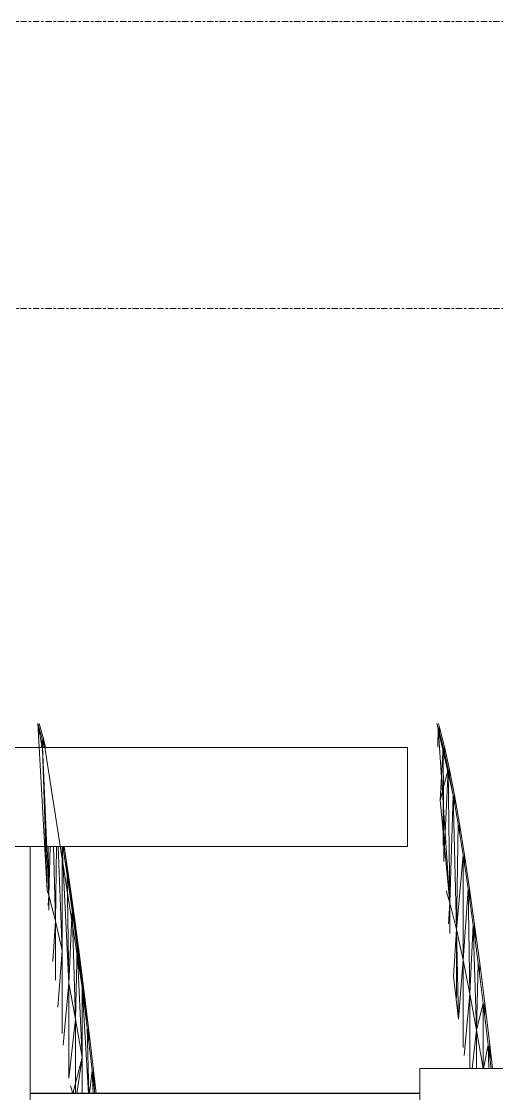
# Model space of a CAD drawing. Header units: centimetres. Extents: x -11896 to 2794, y -437 to 1921.
# Drawn here: x -10408.9 to -10287.6, y 315.3 to 588.8 of the extents above; entities that cross this region are included whole.
import ezdxf

# ---------------------------------------------------------------- set-up
doc = ezdxf.new("R2010")
doc.units = ezdxf.units.CM
doc.linetypes.add('Centre', pattern=[3.175, 0.635, -0.475, 1.59, -0.475])
doc.layers.add('A-FLOR-LEVL', color=7, linetype='Continuous', lineweight=9)
doc.layers.add('M-EQPM', color=7, linetype='Continuous', lineweight=9)

# ---------------------------------------------------------------- blocks, each defined once
blk = doc.blocks.new('EQ-01-001 - EQ-01-001_dwg_Agrupar_321-1505077-Sección 2-1')
at = {"layer": 'M-EQPM', "color": 251, "true_color": 0x656565}
for p, q in [((-10406.65, 305.78), (-10406.65, 378.34)), ((-10406.65, 378.34), (-10406.65, 305.78)), ((-10406.65, 305.78), (-10406.65, 378.34))]:
    blk.add_line(p, q, dxfattribs=at)
blk = doc.blocks.new('EQ-01-001 - EQ-01-001_dwg_Agrupar_1649-1505084-Sección 2-1')
blk.add_blockref('EQ-01-001 - EQ-01-001_dwg_Agrupar_321-1505077-Sección 2-1', (0, 0))
blk = doc.blocks.new('EQ-01-001 - EQ-01-001_dwg_Agrupar_674-1505085-Sección 2-1')
at = {"layer": 'M-EQPM', "color": 254, "true_color": 0xcccccc}
for p, q in [((-10617.73, 403.54), (-10310.35, 403.54)), ((-10310.35, 403.54), (-10310.35, 378.34)), ((-10617.73, 378.34), (-10310.35, 378.34))]:
    blk.add_line(p, q, dxfattribs=at)
at = {"layer": 'M-EQPM', "color": 136, "true_color": 0x007f7f}
blk.add_line((-10310.35, 403.54), (-10310.35, 378.34), dxfattribs=at)
at = {"layer": 'M-EQPM', "color": 136, "true_color": 0x007f7f, "flags": 128}
blk.add_lwpolyline([(-10934.3, 453.44), (-10746.55, 433.36), (-10617.73, 403.54), (-10310.35, 403.54)], dxfattribs=at)
blk.add_lwpolyline([(-10310.35, 378.34), (-10310.35, 403.54), (-10310.35, 378.34), (-10617.73, 378.34), (-10617.73, 403.54), (-10617.73, 378.34)], close=True, dxfattribs=at)
blk = doc.blocks.new('EQ-01-001 - EQ-01-001_dwg_Agrupar_781-1505150-Sección 2-1')
for name in ['EQ-01-001 - EQ-01-001_dwg_Agrupar_674-1505085-Sección 2-1', 'EQ-01-001 - EQ-01-001_dwg_Agrupar_1649-1505084-Sección 2-1']:
    blk.add_blockref(name, (0, 0))
blk = doc.blocks.new('EQ-01-001 - EQ-01-001_dwg-1504998-Sección 2-1')
blk.add_blockref('EQ-01-001 - EQ-01-001_dwg_Agrupar_781-1505150-Sección 2-1', (0, 0))
blk = doc.blocks.new('EQ-01-001 - EQ-01-001-1479796-Sección 2-1')
blk.add_blockref('EQ-01-001 - EQ-01-001_dwg-1504998-Sección 2-1', (0, 0))
blk = doc.blocks.new('EQ-01-003 - EQ-01-003_dwg_Agrupar_668-1504029-Sección 2-1')
at = {"layer": 'M-EQPM', "color": 251, "true_color": 0x656565}
for p, q in [((-9363.97, 321.64), (-10307.22, 321.64)), ((-10307.22, 321.64), (-10307.22, 128.44)), ((-10307.22, 321.64), (-10307.22, 128.44)), ((-10307.22, 321.64), (-10307.22, 128.44)), ((-9363.97, 321.64), (-10307.22, 321.64))]:
    blk.add_line(p, q, dxfattribs=at)
at = {"layer": 'M-EQPM', "color": 251, "true_color": 0x656565, "flags": 128}
blk.add_lwpolyline([(-9363.97, 128.44), (-9363.97, 321.64), (-10307.22, 321.64)], dxfattribs=at)
blk = doc.blocks.new('EQ-01-003 - EQ-01-003_dwg_Agrupar_676-1504043-Sección 2-1')
blk.add_blockref('EQ-01-003 - EQ-01-003_dwg_Agrupar_668-1504029-Sección 2-1', (0, 0))
blk = doc.blocks.new('EQ-01-003 - EQ-01-003_dwg-1504028-Sección 2-1')
blk.add_blockref('EQ-01-003 - EQ-01-003_dwg_Agrupar_676-1504043-Sección 2-1', (0, 0))
blk = doc.blocks.new('EQ-01-003 - EQ-01-003-1482412-Sección 2-1')
blk.add_blockref('EQ-01-003 - EQ-01-003_dwg-1504028-Sección 2-1', (0, 0))
blk = doc.blocks.new('EQ-01-005 - EQ-01-005_dwg_Agrupar_357-1507030-Sección 2-1')
at = {"layer": 'M-EQPM', "color": 253, "true_color": 0x999999}
for p, q in [((-10406.65, 315.34), (-10307.22, 315.34)), ((-10406.65, 315.34), (-10307.22, 315.34)), ((-10307.22, 315.34), (-10406.65, 315.34)), ((-10406.65, 315.33), (-10307.22, 315.33)), ((-10307.22, 315.33), (-10406.65, 315.33)), ((-10406.65, 315.33), (-10307.22, 315.33)), ((-10406.65, 315.31), (-10307.22, 315.31)), ((-10307.22, 315.31), (-10406.65, 315.31)), ((-10307.22, 315.31), (-10406.65, 315.31)), ((-10406.65, 315.27), (-10307.22, 315.27))]:
    blk.add_line(p, q, dxfattribs=at)
blk = doc.blocks.new('EQ-01-005 - EQ-01-005_dwg_Agrupar_1041-1507032-Sección 2-1')
at = {"layer": 'M-EQPM', "color": 251, "true_color": 0x656565}
for p, q in [((-10403.66, 405.79), (-10404.74, 409.68)), ((-10403.3, 405.79), (-10404.38, 409.68)), ((-10302.54, 408.66), (-10302.85, 409.66)), ((-10302.6, 403.61), (-10302.54, 408.66)), ((-10301.26, 403.7), (-10302.54, 408.66)), ((-10302.18, 408.66), (-10302.49, 409.66)), ((-10302.2, 407.33), (-10302.18, 408.66)), ((-10300.9, 403.7), (-10302.18, 408.66)), ((-10403.79, 403.54), (-10403.66, 405.79)), ((-10403.13, 403.54), (-10403.66, 405.79)), ((-10403.66, 403.54), (-10403.66, 405.79)), ((-10403.3, 405.79), (-10403.37, 404.55)), ((-10402.77, 403.54), (-10403.3, 405.79)), ((-10403.3, 404.25), (-10403.3, 405.79)), ((-10302.06, 390.11), (-10301.26, 403.7)), ((-10299.98, 397.92), (-10301.26, 403.7)), ((-10301.26, 378.62), (-10301.26, 403.7)), ((-10300.9, 403.7), (-10300.98, 402.41)), ((-10299.62, 397.92), (-10300.9, 403.7)), ((-10300.9, 402.07), (-10300.9, 403.7)), ((-10301.05, 374.45), (-10299.98, 397.92)), ((-10298.7, 391.37), (-10299.98, 397.92)), ((-10299.55, 363.92), (-10299.98, 397.92)), ((-10299.62, 397.92), (-10299.69, 396.43)), ((-10298.34, 391.37), (-10299.62, 397.92)), ((-10299.6, 395.95), (-10299.62, 397.92)), ((-10299.55, 363.92), (-10298.7, 391.37)), ((-10297.42, 384.08), (-10298.7, 391.37)), ((-10297.85, 357.1), (-10298.7, 391.37)), ((-10298.39, 389.62), (-10298.34, 391.37)), ((-10297.06, 384.08), (-10298.34, 391.37)), ((-10298.28, 388.98), (-10298.34, 391.37)), ((-10297.85, 357.1), (-10297.42, 384.08)), ((-10296.14, 376.11), (-10297.42, 384.08)), ((-10297.09, 382.04), (-10297.06, 384.08)), ((-10295.78, 376.11), (-10297.06, 384.08)), ((-10401.95, 365.78), (-10402.11, 378.34)), ((-10401.95, 365.78), (-10401.57, 378.34)), ((-10400.25, 359.25), (-10400.71, 378.34)), ((-10400.25, 359.25), (-10399.95, 378.34)), ((-10398.54, 351.76), (-10399.5, 378.34)), ((-10398.54, 351.76), (-10398.54, 378.34)), ((-10396.83, 343.41), (-10398.49, 378.34)), ((-10398.38, 378.34), (-10397.26, 371.01)), ((-10398.27, 378.34), (-10398.31, 377.86)), ((-10398.18, 377.02), (-10398.18, 378.34)), ((-10396.9, 371.01), (-10398.02, 378.34)), ((-10297.85, 357.1), (-10296.14, 376.11)), ((-10294.86, 367.49), (-10296.14, 376.11)), ((-10296.14, 349.34), (-10296.14, 376.11)), ((-10295.78, 376.11), (-10295.92, 374.59)), ((-10294.5, 367.49), (-10295.78, 376.11)), ((-10295.78, 373.68), (-10295.78, 376.11)), ((-10395.98, 362.03), (-10397.26, 371.01)), ((-10396.83, 343.41), (-10397.26, 371.01)), ((-10396.9, 371.01), (-10397.01, 369.28)), ((-10395.62, 362.03), (-10396.9, 371.01)), ((-10396.85, 368.17), (-10396.9, 371.01)), ((-10401.95, 365.78), (-10402.35, 367.06)), ((-10299.55, 363.92), (-10300.46, 367.01)), ((-10296.14, 349.34), (-10294.86, 367.49)), ((-10293.58, 358.28), (-10294.86, 367.49)), ((-10294.43, 340.75), (-10294.86, 367.49)), ((-10294.5, 367.49), (-10294.62, 365.77)), ((-10293.22, 358.28), (-10294.5, 367.49)), ((-10294.45, 364.56), (-10294.5, 367.49)), ((-10401.95, 365.78), (-10402.1, 363.26)), ((-10400.25, 359.25), (-10401.95, 365.78)), ((-10401.95, 362.03), (-10401.95, 365.78)), ((-10299.55, 363.92), (-10299.88, 358.61)), ((-10297.85, 357.1), (-10299.55, 363.92)), ((-10299.55, 356.08), (-10299.55, 363.92)), ((-10396.83, 343.41), (-10395.98, 362.03)), ((-10394.7, 352.5), (-10395.98, 362.03)), ((-10395.13, 334.28), (-10395.98, 362.03)), ((-10395.71, 360.03), (-10395.62, 362.03)), ((-10394.34, 352.5), (-10395.62, 362.03)), ((-10395.51, 358.55), (-10395.62, 362.03)), ((-10400.25, 359.25), (-10400.92, 348.94)), ((-10398.54, 351.76), (-10400.25, 359.25)), ((-10400.25, 344.16), (-10400.25, 359.25)), ((-10297.85, 357.1), (-10298.66, 345.22)), ((-10296.14, 349.34), (-10297.85, 357.1)), ((-10297.85, 339.72), (-10297.85, 357.1)), ((-10294.43, 340.75), (-10293.58, 358.28)), ((-10292.3, 348.55), (-10293.58, 358.28)), ((-10292.73, 331.4), (-10293.58, 358.28)), ((-10293.32, 356.28), (-10293.22, 358.28)), ((-10291.94, 348.55), (-10293.22, 358.28)), ((-10293.11, 354.67), (-10293.22, 358.28)), ((-10398.54, 351.76), (-10399.62, 337.34)), ((-10398.54, 330.57), (-10398.54, 351.76)), ((-10395.13, 334.28), (-10394.7, 352.5)), ((-10393.42, 342.48), (-10394.7, 352.5)), ((-10393.42, 324.48), (-10394.7, 352.5)), ((-10394.39, 350.12), (-10394.34, 352.5)), ((-10393.06, 342.48), (-10394.34, 352.5)), ((-10296.14, 349.34), (-10297.33, 334.25)), ((-10294.43, 340.75), (-10296.14, 349.34)), ((-10296.14, 327.06), (-10296.14, 349.34)), ((-10292.73, 331.4), (-10292.3, 348.55)), ((-10291.02, 338.35), (-10292.3, 348.55)), ((-10292, 346.15), (-10291.94, 348.55)), ((-10290.66, 338.35), (-10291.94, 348.55)), ((-10396.83, 343.41), (-10398.23, 327.61)), ((-10395.13, 334.28), (-10396.83, 343.41)), ((-10396.83, 319.66), (-10396.83, 343.41)), ((-10393.42, 342.48), (-10392.14, 332.03)), ((-10391.78, 315.27), (-10393.42, 342.48)), ((-10393.42, 324.48), (-10393.42, 342.48)), ((-10393.06, 342.48), (-10393.29, 341.39)), ((-10391.78, 332.03), (-10393.06, 342.48)), ((-10393.06, 339.54), (-10393.06, 342.48)), ((-10294.43, 340.75), (-10295.92, 324.97)), ((-10292.73, 331.4), (-10294.43, 340.75)), ((-10294.43, 321.64), (-10294.43, 340.75)), ((-10292.73, 331.4), (-10291.02, 338.35)), ((-10289.74, 327.74), (-10291.02, 338.35)), ((-10291.02, 321.64), (-10291.02, 338.35)), ((-10290.66, 338.35), (-10290.9, 337.37)), ((-10289.38, 327.74), (-10290.66, 338.35)), ((-10290.66, 335.36), (-10290.66, 338.35)), ((-10395.13, 334.28), (-10396.78, 319.21)), ((-10393.42, 324.48), (-10395.13, 334.28)), ((-10395.13, 315.27), (-10395.13, 334.28)), ((-10390.86, 321.21), (-10392.14, 332.03)), ((-10391.74, 315.27), (-10392.14, 332.03)), ((-10391.78, 332.03), (-10391.99, 330.78)), ((-10390.5, 321.21), (-10391.78, 332.03)), ((-10391.69, 328.22), (-10391.78, 332.03)), ((-10292.73, 331.4), (-10293.89, 321.64)), ((-10291.06, 321.64), (-10292.73, 331.4)), ((-10292.73, 321.64), (-10292.73, 331.4)), ((-10290.98, 321.64), (-10289.74, 327.74)), ((-10289.03, 321.64), (-10289.74, 327.74)), ((-10289.59, 321.64), (-10289.74, 327.74)), ((-10289.38, 327.74), (-10289.61, 326.62)), ((-10288.67, 321.64), (-10289.38, 327.74)), ((-10289.28, 323.81), (-10289.38, 327.74)), ((-10393.42, 324.48), (-10394.77, 315.27)), ((-10393.42, 315.27), (-10393.42, 324.48)), ((-10391.57, 315.27), (-10390.86, 321.21)), ((-10390.17, 315.27), (-10390.86, 321.21)), ((-10390.58, 315.27), (-10390.86, 321.21)), ((-10390.68, 319.68), (-10390.5, 321.21)), ((-10389.81, 315.27), (-10390.5, 321.21)), ((-10390.24, 315.88), (-10390.5, 321.21)), ((-10395.83, 315.27), (-10396.41, 317.27))]:
    blk.add_line(p, q, dxfattribs=at)
at = {"layer": 'M-EQPM', "color": 136, "true_color": 0x007f7f}
for p, q in [((-10403.3, 405.79), (-10403.37, 404.55)), ((-10401.57, 378.34), (-10401.95, 365.78)), ((-10400.25, 359.25), (-10400.71, 378.34)), ((-10400.25, 359.25), (-10400.71, 378.34)), ((-10399.95, 378.34), (-10400.25, 359.25)), ((-10396.83, 343.41), (-10398.49, 378.34)), ((-10398.31, 377.86), (-10398.27, 378.34)), ((-10398.27, 378.34), (-10398.31, 377.86)), ((-10398.18, 377.02), (-10398.18, 378.34)), ((-10398.18, 378.34), (-10398.18, 377.02)), ((-10401.95, 365.78), (-10401.95, 362.03)), ((-10401.95, 365.78), (-10400.25, 359.25)), ((-10299.55, 356.08), (-10299.55, 363.92)), ((-10299.55, 363.92), (-10297.85, 357.1)), ((-10291.94, 348.55), (-10292, 346.15)), ((-10396.83, 319.66), (-10396.83, 343.41)), ((-10395.13, 334.28), (-10396.83, 343.41)), ((-10393.42, 342.48), (-10393.42, 324.48)), ((-10294.43, 321.64), (-10294.43, 340.75)), ((-10292.73, 321.64), (-10292.73, 331.4)), ((-10292.73, 331.4), (-10291.06, 321.64)), ((-10291.06, 321.64), (-10292.73, 331.4)), ((-10396.41, 317.27), (-10395.83, 315.27))]:
    blk.add_line(p, q, dxfattribs=at)
at = {"layer": 'M-EQPM', "color": 136, "true_color": 0x007f7f, "flags": 128}
for points in [[(-10403.79, 403.54), (-10403.66, 405.79), (-10401.95, 365.78), (-10403.66, 405.79), (-10402.35, 367.06), (-10404.74, 409.68), (-10403.66, 403.54)], [(-10404.38, 409.68), (-10403.3, 405.79), (-10403.3, 404.25)], [(-10302.6, 403.61), (-10302.54, 408.66), (-10299.55, 363.92), (-10298.7, 391.37), (-10302.85, 409.66), (-10299.98, 397.92), (-10302.06, 390.11), (-10299.55, 363.92), (-10299.98, 397.92), (-10301.05, 374.45)], [(-10302.6, 403.61), (-10302.54, 408.66), (-10301.26, 403.7), (-10302.06, 390.11)], [(-10302.2, 407.33), (-10302.18, 408.66), (-10302.49, 409.66)], [(-10300.9, 402.07), (-10300.9, 403.7), (-10302.18, 408.66), (-10302.2, 407.33)], [(-10403.79, 403.54), (-10403.66, 405.79), (-10403.66, 403.54)], [(-10403.3, 404.25), (-10403.3, 405.79), (-10403.37, 404.55)], [(-10402.77, 403.54), (-10403.3, 405.79), (-10391.78, 332.03), (-10391.69, 328.22)], [(-10301.26, 378.62), (-10301.26, 403.7), (-10299.98, 397.92), (-10301.26, 403.7), (-10301.05, 374.45)], [(-10300.9, 402.07), (-10300.9, 403.7), (-10300.98, 402.41)], [(-10299.69, 396.43), (-10299.62, 397.92), (-10300.9, 403.7), (-10300.98, 402.41)], [(-10299.6, 395.95), (-10299.62, 397.92), (-10299.69, 396.43)], [(-10299.6, 395.95), (-10299.62, 397.92), (-10298.34, 391.37), (-10298.39, 389.62)], [(-10297.85, 357.1), (-10298.7, 391.37), (-10299.55, 363.92)], [(-10297.85, 357.1), (-10298.7, 391.37), (-10297.42, 384.08), (-10297.85, 357.1), (-10296.14, 376.11), (-10296.14, 349.34), (-10294.86, 367.49), (-10294.43, 340.75), (-10294.86, 367.49), (-10293.58, 358.28), (-10294.43, 340.75), (-10296.14, 349.34), (-10294.86, 367.49), (-10296.14, 376.11), (-10296.14, 349.34), (-10297.85, 357.1), (-10296.14, 376.11), (-10297.42, 384.08), (-10297.85, 357.1)], [(-10298.28, 388.98), (-10298.34, 391.37), (-10298.39, 389.62)], [(-10297.09, 382.04), (-10297.06, 384.08), (-10298.34, 391.37), (-10298.28, 388.98)], [(-10295.78, 373.68), (-10295.78, 376.11), (-10297.06, 384.08), (-10297.09, 382.04)], [(-10399.95, 378.34), (-10400.25, 359.25), (-10398.54, 351.76), (-10399.5, 378.34)], [(-10398.54, 378.34), (-10398.54, 351.76), (-10399.5, 378.34)], [(-10398.54, 330.57), (-10398.54, 351.76), (-10398.54, 378.34)], [(-10398.49, 378.34), (-10396.83, 343.41), (-10398.23, 327.61)], [(-10398.38, 378.34), (-10397.26, 371.01), (-10396.83, 343.41), (-10395.98, 362.03), (-10397.26, 371.01), (-10396.83, 343.41)], [(-10397.01, 369.28), (-10396.9, 371.01), (-10398.02, 378.34), (-10391.78, 332.03), (-10393.06, 342.48), (-10393.29, 341.39)], [(-10295.78, 373.68), (-10295.78, 376.11), (-10295.92, 374.59)], [(-10294.62, 365.77), (-10294.5, 367.49), (-10295.78, 376.11), (-10295.92, 374.59)], [(-10397.01, 369.28), (-10396.9, 371.01), (-10396.85, 368.17)], [(-10396.85, 368.17), (-10396.9, 371.01), (-10395.62, 362.03), (-10395.71, 360.03)], [(-10402.1, 363.26), (-10401.95, 365.78), (-10402.35, 367.06)], [(-10300.46, 367.01), (-10299.55, 363.92), (-10299.88, 358.61)], [(-10294.45, 364.56), (-10294.5, 367.49), (-10294.62, 365.77)], [(-10294.45, 364.56), (-10294.5, 367.49), (-10293.22, 358.28), (-10293.32, 356.28)], [(-10402.1, 363.26), (-10401.95, 365.78), (-10401.95, 362.03)], [(-10400.92, 348.94), (-10400.25, 359.25), (-10401.95, 365.78)], [(-10299.55, 356.08), (-10299.55, 363.92), (-10299.88, 358.61)], [(-10299.55, 363.92), (-10297.85, 357.1), (-10298.66, 345.22)], [(-10396.83, 343.41), (-10395.98, 362.03), (-10395.13, 334.28)], [(-10395.13, 334.28), (-10394.7, 352.5), (-10395.98, 362.03), (-10395.13, 334.28)], [(-10395.51, 358.55), (-10395.62, 362.03), (-10395.71, 360.03)], [(-10395.51, 358.55), (-10395.62, 362.03), (-10394.34, 352.5), (-10394.39, 350.12)], [(-10400.92, 348.94), (-10400.25, 359.25), (-10400.25, 344.16)], [(-10399.62, 337.34), (-10398.54, 351.76), (-10400.25, 359.25), (-10400.25, 344.16)], [(-10297.85, 339.72), (-10297.85, 357.1), (-10296.14, 349.34), (-10297.85, 357.1), (-10297.33, 334.25), (-10298.66, 345.22)], [(-10294.43, 340.75), (-10293.58, 358.28), (-10292.73, 331.4), (-10292.3, 348.55), (-10291.02, 338.35), (-10292.73, 331.4), (-10291.02, 338.35), (-10291.02, 321.64)], [(-10292.73, 331.4), (-10292.3, 348.55), (-10293.58, 358.28), (-10292.73, 331.4), (-10294.43, 340.75)], [(-10293.11, 354.67), (-10293.22, 358.28), (-10293.32, 356.28)], [(-10292, 346.15), (-10291.94, 348.55), (-10293.22, 358.28), (-10293.11, 354.67)], [(-10398.54, 330.57), (-10398.54, 351.76), (-10399.62, 337.34)], [(-10393.42, 324.48), (-10394.7, 352.5), (-10395.13, 334.28), (-10393.42, 324.48)], [(-10393.42, 324.48), (-10394.7, 352.5), (-10393.42, 342.48)], [(-10393.29, 341.39), (-10393.06, 342.48), (-10394.34, 352.5), (-10394.39, 350.12)], [(-10297.33, 334.25), (-10296.14, 349.34), (-10294.43, 340.75), (-10295.92, 324.97)], [(-10290.66, 335.36), (-10290.66, 338.35), (-10291.94, 348.55)], [(-10396.83, 319.66), (-10396.83, 343.41), (-10398.23, 327.61)], [(-10396.83, 343.41), (-10395.13, 334.28), (-10396.78, 319.21)], [(-10393.42, 315.27), (-10393.42, 324.48), (-10393.42, 342.48), (-10391.78, 315.27)], [(-10391.78, 315.27), (-10393.42, 342.48), (-10392.14, 332.03), (-10391.74, 315.27)], [(-10294.43, 321.64), (-10294.43, 340.75), (-10295.92, 324.97)], [(-10294.43, 340.75), (-10292.73, 331.4), (-10293.89, 321.64)], [(-10290.98, 321.64), (-10289.74, 327.74), (-10291.02, 338.35), (-10291.02, 321.64)], [(-10290.66, 335.36), (-10290.66, 338.35), (-10290.9, 337.37)], [(-10289.61, 326.62), (-10289.38, 327.74), (-10290.66, 338.35), (-10290.9, 337.37)], [(-10395.13, 315.27), (-10395.13, 334.28), (-10396.78, 319.21)], [(-10395.13, 315.27), (-10395.13, 334.28), (-10393.42, 324.48), (-10394.77, 315.27)], [(-10391.57, 315.27), (-10390.86, 321.21), (-10392.14, 332.03), (-10391.74, 315.27)], [(-10391.69, 328.22), (-10391.78, 332.03), (-10390.5, 321.21), (-10390.68, 319.68)], [(-10292.73, 321.64), (-10292.73, 331.4), (-10293.89, 321.64)], [(-10290.98, 321.64), (-10289.74, 327.74), (-10289.59, 321.64)], [(-10289.59, 321.64), (-10289.74, 327.74), (-10289.03, 321.64)], [(-10289.28, 323.81), (-10289.38, 327.74), (-10289.61, 326.62)], [(-10289.28, 323.81), (-10289.38, 327.74), (-10288.67, 321.64)], [(-10396.41, 317.27), (-10395.83, 315.27), (-10393.42, 324.48), (-10393.42, 315.27)], [(-10390.58, 315.27), (-10390.86, 321.21), (-10391.57, 315.27)], [(-10390.58, 315.27), (-10390.86, 321.21), (-10390.17, 315.27)], [(-10390.24, 315.88), (-10390.5, 321.21), (-10390.68, 319.68)], [(-10390.24, 315.88), (-10390.5, 321.21), (-10389.81, 315.27)]]:
    blk.add_lwpolyline(points, dxfattribs=at)
for points in [[(-10402.11, 378.34), (-10401.95, 365.78)], [(-10296.14, 327.06), (-10296.14, 349.34)], [(-10393.06, 339.54), (-10393.06, 342.48)]]:
    blk.add_lwpolyline(points, close=True, dxfattribs=at)
blk = doc.blocks.new('EQ-01-005 - EQ-01-005_dwg_133_CHILLER_dwg-1507034-Sección 2-1')
for name in ['EQ-01-005 - EQ-01-005_dwg_Agrupar_1041-1507032-Sección 2-1', 'EQ-01-005 - EQ-01-005_dwg_Agrupar_357-1507030-Sección 2-1']:
    blk.add_blockref(name, (0, 0))
blk = doc.blocks.new('EQ-01-005 - EQ-01-005_dwg_Agrupar_320-1507037-Sección 2-1')
blk.add_blockref('EQ-01-005 - EQ-01-005_dwg_133_CHILLER_dwg-1507034-Sección 2-1', (0, 0))
blk = doc.blocks.new('EQ-01-005 - EQ-01-005_dwg-1507028-Sección 2-1')
blk.add_blockref('EQ-01-005 - EQ-01-005_dwg_Agrupar_320-1507037-Sección 2-1', (0, 0))
blk = doc.blocks.new('EQ-01-005 - EQ-01-005-1485178-Sección 2-1')
blk.add_blockref('EQ-01-005 - EQ-01-005_dwg-1507028-Sección 2-1', (0, 0))
blk = doc.blocks.new('PQ_RVR_MEP-01_ZZ_ZZ_MO_T_A_rvt-1-Sección 2-1')
at = {"layer": 'M-EQPM', "lineweight": 9}
for name in ['EQ-01-001 - EQ-01-001-1479796-Sección 2-1', 'EQ-01-003 - EQ-01-003-1482412-Sección 2-1', 'EQ-01-005 - EQ-01-005-1485178-Sección 2-1']:
    blk.add_blockref(name, (0, 0), dxfattribs=at)

msp = doc.modelspace()

# ---------------------------------------------------------------- linework, layer by layer
at = {"layer": 'A-FLOR-LEVL', "color": 253, "linetype": 'Centre', "true_color": 0xaaaaaa}
for p, q in [((-11896.135, 588.801), (-4860.713, 588.801)), ((-11896.135, 515.53), (-4860.713, 515.53))]:
    msp.add_line(p, q, dxfattribs=at)

# ---------------------------------------------------------------- block references
at = {"lineweight": 5}
msp.add_blockref('PQ_RVR_MEP-01_ZZ_ZZ_MO_T_A_rvt-1-Sección 2-1', (0, 0), dxfattribs=at)

doc.saveas('drawing.dxf')
